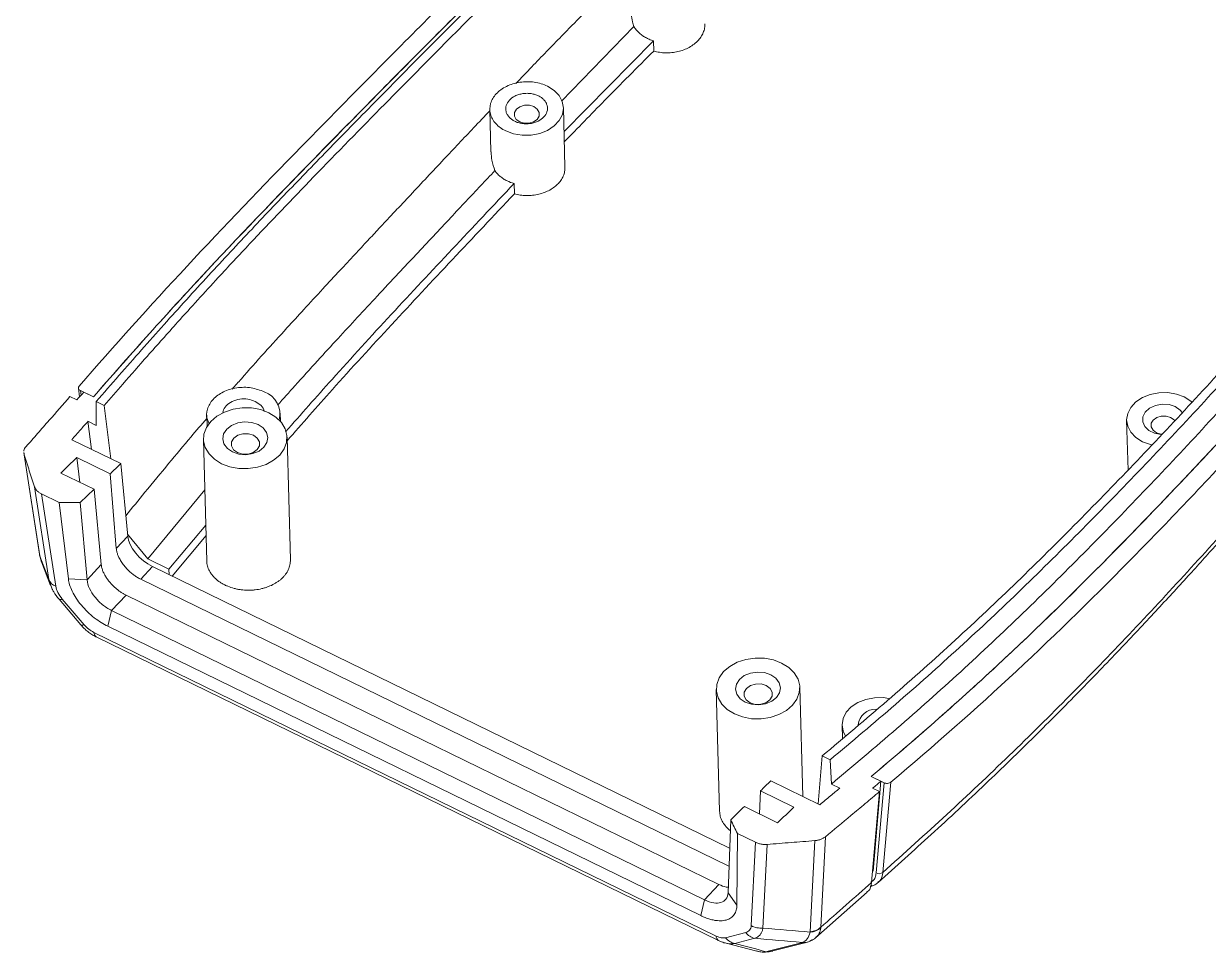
# Model space of a CAD drawing. Header units: inches. Extents: x 2021 to 3023, y 1089 to 1338.
# Drawn here: x 2679.35 to 2714.78, y 1145.22 to 1173 of the extents above; entities that cross this region are included whole.
import ezdxf

# ---------------------------------------------------------------- set-up
doc = ezdxf.new("R2010")
doc.units = ezdxf.units.IN

msp = doc.modelspace()

# ---------------------------------------------------------------- linework, layer by layer
at = {"color": 7, "linetype": 'Continuous', "lineweight": 15}
for p, q in [((2697.604, 1172.911), (2695.437, 1170.683)), ((2695.512, 1169.77), (2698.186, 1172.489)), ((2698.186, 1172.489), (2698.195, 1172.181)), ((2693.294, 1170.43), (2693.328, 1169.162)), ((2695.541, 1168.706), (2695.493, 1170.489)), ((2694.02, 1168.217), (2694.028, 1167.909)), ((2680.993, 1162.091), (2681.024, 1161.833)), ((2681.439, 1161.833), (2681.056, 1162.02)), ((2681.149, 1161.975), (2681.439, 1161.833)), ((2680.737, 1161.843), (2680.945, 1161.742)), ((2681.522, 1161.694), (2681.761, 1161.577)), ((2681.526, 1160.981), (2681.522, 1161.694)), ((2681.761, 1161.577), (2681.963, 1159.981)), ((2684.827, 1161.287), (2684.837, 1160.95)), ((2687.033, 1161.101), (2687.027, 1161.346)), ((2681.275, 1161.103), (2681.526, 1160.981)), ((2681.382, 1160.264), (2681.275, 1161.103)), ((2712.336, 1161.132), (2712.377, 1159.642)), ((2680.793, 1160.552), (2682.259, 1159.836)), ((2684.731, 1160.563), (2684.83, 1156.922)), ((2687.33, 1156.961), (2687.23, 1160.63)), ((2679.354, 1160.169), (2679.828, 1157.127)), ((2679.368, 1160.102), (2679.366, 1160.149)), ((2679.368, 1160.102), (2679.838, 1157.078)), ((2681.945, 1159.534), (2680.948, 1160.021)), ((2681.037, 1159.276), (2680.948, 1160.021)), ((2682.259, 1159.836), (2682.466, 1157.669)), ((2680.466, 1159.555), (2681.459, 1159.07)), ((2681.945, 1159.534), (2682.124, 1157.301)), ((2680.11, 1156.368), (2679.678, 1159.143)), ((2679.882, 1158.934), (2680.418, 1158.672)), ((2680.313, 1156.167), (2679.882, 1158.934)), ((2681.459, 1159.07), (2681.045, 1158.674)), ((2681.674, 1156.817), (2681.459, 1159.07)), ((2684.772, 1159.056), (2683.066, 1156.986)), ((2681.045, 1158.674), (2680.418, 1158.672)), ((2680.418, 1158.672), (2680.691, 1156.385)), ((2681.045, 1158.674), (2681.248, 1156.359)), ((2682.124, 1157.301), (2682.466, 1157.669)), ((2682.46, 1157.726), (2683.066, 1156.986)), ((2683.698, 1156.678), (2684.801, 1157.998)), ((2683.79, 1156.47), (2684.809, 1157.69)), ((2679.838, 1157.078), (2679.84, 1157.065)), ((2679.84, 1157.077), (2679.888, 1156.89)), ((2679.84, 1157.065), (2680.11, 1156.368)), ((2683.066, 1156.986), (2683.698, 1156.678)), ((2679.881, 1156.946), (2679.9, 1156.891)), ((2679.885, 1156.899), (2680.159, 1156.192)), ((2681.248, 1156.359), (2681.674, 1156.817)), ((2682.855, 1156.378), (2683.206, 1156.755)), ((2683.206, 1156.755), (2700.465, 1148.328)), ((2683.702, 1156.512), (2683.698, 1156.678)), ((2680.691, 1156.385), (2681.248, 1156.359)), ((2700.445, 1147.789), (2682.855, 1156.378)), ((2682.414, 1155.903), (2681.984, 1155.44)), ((2700.141, 1147.248), (2682.414, 1155.903)), ((2680.411, 1155.778), (2681.067, 1155.009)), ((2681.165, 1155.017), (2680.509, 1155.786)), ((2681.873, 1154.969), (2681.984, 1155.44)), ((2699.711, 1146.785), (2681.984, 1155.44)), ((2681.873, 1154.969), (2699.6, 1146.313)), ((2700.064, 1145.702), (2681.454, 1154.789)), ((2681.517, 1154.656), (2700.127, 1145.569)), ((2700.064, 1153.076), (2700.163, 1149.435)), ((2702.651, 1149.879), (2702.563, 1153.144)), ((2703.829, 1152.008), (2703.839, 1151.617)), ((2703.232, 1151.093), (2703.112, 1149.654)), ((2703.471, 1150.977), (2703.232, 1151.093)), ((2703.506, 1150.249), (2703.471, 1150.977)), ((2701.694, 1150.346), (2703.16, 1149.63)), ((2703.756, 1150.127), (2703.506, 1150.249)), ((2705.082, 1150.289), (2704.699, 1150.476)), ((2704.989, 1150.334), (2704.699, 1150.476)), ((2704.753, 1147.644), (2704.989, 1150.334)), ((2705.082, 1150.289), (2704.845, 1147.591)), ((2705.047, 1147.606), (2705.283, 1150.306)), ((2701.384, 1150.043), (2701.354, 1149.356)), ((2702.381, 1149.556), (2701.384, 1150.043)), ((2704.946, 1150.023), (2704.708, 1147.305)), ((2704.946, 1150.023), (2704.739, 1150.124)), ((2700.905, 1149.575), (2701.899, 1149.09)), ((2700.497, 1149.177), (2700.416, 1147)), ((2700.698, 1148.77), (2700.682, 1146.624)), ((2700.698, 1148.77), (2701.234, 1148.508)), ((2701.234, 1148.508), (2701.108, 1146.013)), ((2703.012, 1148.557), (2702.874, 1145.83)), ((2703.19, 1145.964), (2703.328, 1148.674)), ((2701.462, 1145.942), (2701.589, 1148.444)), ((2699.711, 1146.785), (2700.141, 1147.248)), ((2704.678, 1147.187), (2704.672, 1147.186)), ((2699.6, 1146.313), (2699.711, 1146.785)), ((2700.416, 1147), (2700.682, 1146.624)), ((2703.037, 1145.652), (2704.579, 1147.014)), ((2700.946, 1145.808), (2700.344, 1145.652)), ((2700.619, 1145.478), (2701.219, 1145.634)), ((2700.319, 1145.495), (2701.274, 1145.248)), ((2702.618, 1145.504), (2701.62, 1145.248)), ((2701.755, 1145.255), (2702.754, 1145.511)), ((2702.754, 1145.511), (2702.788, 1145.52)), ((2701.643, 1145.231), (2701.755, 1145.255))]:
    msp.add_line(p, q, dxfattribs=at)
at = {"color": 8, "linetype": 'Continuous', "lineweight": 15}
for p, q in [((2681.072, 1161.888), (2681.056, 1162.02)), ((2679.84, 1157.065), (2679.881, 1156.946)), ((2680.17, 1156.195), (2680.11, 1156.368))]:
    msp.add_line(p, q, dxfattribs=at)
at = {"color": 7, "linetype": 'Continuous', "lineweight": 15, "flags": 128}
for points in [[(2695.016, 1171.129), (2695.215, 1171.004), (2695.366, 1170.847), (2695.46, 1170.667), (2695.493, 1170.475), (2695.462, 1170.283), (2695.368, 1170.1), (2695.218, 1169.939), (2695.02, 1169.808), (2694.786, 1169.714), (2694.529, 1169.664), (2694.264, 1169.66), (2694.006, 1169.703), (2693.771, 1169.789)], [(2694.707, 1170.137), (2694.765, 1170.236), (2694.767, 1170.343), (2694.712, 1170.442), (2694.61, 1170.517), (2694.476, 1170.557), (2694.329, 1170.557), (2694.193, 1170.515), (2694.089, 1170.439), (2694.031, 1170.34), (2694.029, 1170.234), (2694.084, 1170.135), (2694.186, 1170.06), (2694.32, 1170.02), (2694.466, 1170.02), (2694.602, 1170.062), (2694.707, 1170.137)], [(2712.813, 1160.492), (2712.614, 1160.617), (2712.463, 1160.774), (2712.368, 1160.954), (2712.336, 1161.145), (2712.367, 1161.338), (2712.46, 1161.52), (2712.61, 1161.682), (2712.808, 1161.813), (2713.043, 1161.906), (2713.3, 1161.956), (2713.565, 1161.96), (2713.823, 1161.918), (2714.058, 1161.831), (2714.257, 1161.706), (2714.29, 1161.678)], [(2713.789, 1161.542), (2713.603, 1161.603), (2713.398, 1161.616), (2713.198, 1161.58), (2713.023, 1161.499), (2712.893, 1161.381), (2712.822, 1161.239), (2712.817, 1161.089), (2712.879, 1160.946), (2713.002, 1160.827), (2713.172, 1160.745), (2713.37, 1160.707), (2713.377, 1160.707)], [(2685.273, 1159.835), (2685.062, 1159.966), (2684.896, 1160.129), (2684.785, 1160.315), (2684.734, 1160.515), (2684.745, 1160.72), (2684.818, 1160.918), (2684.95, 1161.1), (2685.133, 1161.256), (2685.359, 1161.38), (2685.616, 1161.464), (2685.891, 1161.505), (2686.17, 1161.501), (2686.441, 1161.451), (2686.688, 1161.358), (2686.899, 1161.227), (2687.065, 1161.064), (2687.176, 1160.878), (2687.227, 1160.678), (2687.216, 1160.473), (2687.142, 1160.275), (2687.011, 1160.093), (2686.828, 1159.937), (2686.602, 1159.813), (2686.345, 1159.729), (2686.07, 1159.688), (2685.79, 1159.692), (2685.52, 1159.743), (2685.273, 1159.835)], [(2713.77, 1161.126), (2713.755, 1161.144), (2713.652, 1161.219), (2713.518, 1161.259), (2713.372, 1161.259), (2713.236, 1161.217), (2713.131, 1161.141), (2713.073, 1161.043), (2713.072, 1160.936), (2713.126, 1160.837), (2713.228, 1160.762), (2713.363, 1160.722), (2713.386, 1160.719)], [(2713.999, 1161.367), (2713.937, 1161.44), (2713.789, 1161.542)], [(2686.362, 1161.008), (2686.172, 1161.071), (2685.962, 1161.089), (2685.755, 1161.058), (2685.569, 1160.982), (2685.424, 1160.868), (2685.333, 1160.728), (2685.306, 1160.575), (2685.344, 1160.424), (2685.445, 1160.29), (2685.598, 1160.185), (2685.789, 1160.122), (2685.998, 1160.104), (2686.206, 1160.135), (2686.392, 1160.211), (2686.537, 1160.325), (2686.628, 1160.465), (2686.655, 1160.618), (2686.616, 1160.769), (2686.516, 1160.903), (2686.362, 1161.008)], [(2686.335, 1160.255), (2686.401, 1160.367), (2686.403, 1160.488), (2686.341, 1160.599), (2686.225, 1160.684), (2686.073, 1160.73), (2685.907, 1160.73), (2685.753, 1160.683), (2685.635, 1160.597), (2685.569, 1160.485), (2685.567, 1160.364), (2685.629, 1160.252), (2685.745, 1160.167), (2685.897, 1160.121), (2686.063, 1160.122), (2686.217, 1160.169), (2686.335, 1160.255)], [(2713.083, 1160.396), (2713.048, 1160.405), (2712.813, 1160.492)], [(2679.83, 1157.113), (2679.832, 1157.096), (2679.84, 1157.065)], [(2702.02, 1153.871), (2702.232, 1153.74), (2702.397, 1153.577), (2702.509, 1153.391), (2702.56, 1153.191), (2702.548, 1152.987), (2702.475, 1152.789), (2702.344, 1152.607), (2702.16, 1152.45), (2701.935, 1152.326), (2701.678, 1152.242), (2701.403, 1152.201), (2701.123, 1152.206), (2700.853, 1152.256), (2700.606, 1152.349), (2700.394, 1152.48), (2700.229, 1152.642), (2700.118, 1152.829), (2700.067, 1153.029), (2700.078, 1153.233), (2700.151, 1153.431), (2700.283, 1153.613), (2700.466, 1153.77), (2700.692, 1153.893), (2700.948, 1153.978), (2701.224, 1154.019), (2701.503, 1154.014), (2701.773, 1153.964), (2702.02, 1153.871)], [(2701.695, 1153.521), (2701.848, 1153.417), (2701.949, 1153.283), (2701.988, 1153.132), (2701.96, 1152.979), (2701.87, 1152.838), (2701.724, 1152.725), (2701.539, 1152.649), (2701.331, 1152.618), (2701.122, 1152.635), (2700.931, 1152.699), (2700.778, 1152.803), (2700.677, 1152.937), (2700.639, 1153.088), (2700.666, 1153.241), (2700.757, 1153.382), (2700.902, 1153.495), (2701.087, 1153.571), (2701.295, 1153.602), (2701.504, 1153.585), (2701.695, 1153.521)], [(2701.668, 1152.768), (2701.734, 1152.88), (2701.736, 1153.001), (2701.674, 1153.113), (2701.558, 1153.198), (2701.406, 1153.244), (2701.24, 1153.243), (2701.086, 1153.196), (2700.967, 1153.11), (2700.902, 1152.998), (2700.9, 1152.877), (2700.962, 1152.765), (2701.077, 1152.68), (2701.23, 1152.634), (2701.396, 1152.635), (2701.549, 1152.682), (2701.668, 1152.768)], [(2703.923, 1151.699), (2703.861, 1151.83), (2703.828, 1152.022), (2703.86, 1152.214), (2703.953, 1152.397), (2704.103, 1152.558), (2704.301, 1152.689), (2704.536, 1152.783), (2704.793, 1152.833), (2705.058, 1152.837), (2705.229, 1152.814)], [(2704.729, 1147.211), (2704.711, 1147.198), (2704.709, 1147.196)], [(2700.124, 1145.571), (2700.135, 1145.566), (2700.153, 1145.562)]]:
    msp.add_lwpolyline(points, dxfattribs=at)
at = {"color": 8, "linetype": 'Continuous', "lineweight": 15, "flags": 128}
msp.add_lwpolyline([(2679.828, 1157.127), (2679.83, 1157.11), (2679.838, 1157.078)], dxfattribs=at)
at = {"color": 7, "linetype": 'Continuous', "lineweight": 15}
for centre, radius, start, end in [((2686.31, 1161.319), 0.708, 345.4694, 70.2765), ((2680.43, 1156.487), 0.341, 200.5565, 249.9504), ((2704.83, 1151.958), 0.531, 88.2604, 172.6023), ((2704.935, 1147.747), 0.18, 240.1533, 308.3202), ((2701.402, 1146.558), 0.619, 241.6561, 275.6303), ((2701.302, 1146.066), 0.44, 215.95, 259.1762), ((2702.848, 1146.339), 0.521, 272.7862, 310.7915), ((2702.835, 1146.362), 0.533, 274.1971, 311.7388), ((2702.685, 1145.864), 0.359, 286.685, 310.9216)]:
    msp.add_arc(centre, radius, start, end, dxfattribs=at)
at = {"color": 8, "linetype": 'Continuous', "lineweight": 15}
for centre, radius, start, end in [((2680.453, 1155.87), 0.101, 245.6485, 303.9681), ((2681.607, 1154.78), 0.153, 176.4836, 234.1821), ((2700.207, 1145.688), 0.143, 174.1734, 234.7822), ((2702.671, 1145.83), 0.33, 260.876, 284.7029), ((2702.686, 1145.864), 0.358, 261.8913, 286.441), ((2701.607, 1145.465), 0.236, 257.1939, 278.7659), ((2701.671, 1145.574), 0.33, 261.0247, 284.7114)]:
    msp.add_arc(centre, radius, start, end, dxfattribs=at)
at = {"color": 7, "linetype": 'Continuous', "lineweight": 15}
for centre, major_axis, ratio, start_param, end_param in [((2677.586, 1420.588), (140.573, 316.262), 0.435836, 3.958957, 3.960553), ((2683.185, 1157.348), (0.644, -0.592), 0.549615, 3.690614, 5.209051), ((2726.802, 1396.558), (162.166, 305.738), 0.359461, 3.986666, 3.988262)]:
    msp.add_ellipse(centre, major_axis=major_axis, ratio=ratio, start_param=start_param, end_param=end_param, dxfattribs=at)
for points, knots in [([(2681.012, 1162.157), (2682.057, 1163.352), (2683.129, 1164.549), (2685.348, 1166.937), (2686.494, 1168.128), (2688.242, 1169.918), (2688.829, 1170.515), (2690.011, 1171.713), (2690.606, 1172.313), (2691.805, 1173.515), (2692.411, 1174.116), (2693.637, 1175.317), (2694.257, 1175.917), (2696.139, 1177.716), (2697.423, 1178.913), (2700.031, 1181.304), (2701.355, 1182.5), (2704.047, 1184.891), (2705.413, 1186.085), (2708.199, 1188.458), (2709.622, 1189.636), (2711.095, 1190.791)], [0, 0, 0, 0, 0.125, 0.125, 0.25, 0.25, 0.3125, 0.3125, 0.375, 0.375, 0.4375, 0.4375, 0.5, 0.5, 0.625, 0.625, 0.75, 0.75, 0.875, 0.875, 1, 1, 1, 1]), ([(2681.522, 1161.694), (2681.748, 1161.953), (2682.197, 1162.468), (2682.873, 1163.237), (2683.546, 1163.993), (2684.214, 1164.735), (2684.876, 1165.459), (2685.53, 1166.164), (2686.176, 1166.851), (2686.816, 1167.526), (2687.46, 1168.196), (2688.114, 1168.872), (2688.788, 1169.564), (2689.489, 1170.28), (2690.223, 1171.025), (2690.99, 1171.802), (2691.787, 1172.605), (2692.606, 1173.427), (2693.438, 1174.254), (2694.273, 1175.074), (2695.102, 1175.879), (2695.916, 1176.661), (2696.805, 1177.506), (2697.774, 1178.416), (2698.822, 1179.39), (2699.848, 1180.333), (2700.837, 1181.234), (2701.78, 1182.088), (2702.678, 1182.895), (2703.538, 1183.662), (2704.37, 1184.399), (2705.186, 1185.117), (2705.999, 1185.826), (2706.82, 1186.536), (2707.656, 1187.252), (2708.509, 1187.975), (2709.38, 1188.704), (2710.269, 1189.434), (2711.173, 1190.165), (2711.788, 1190.649), (2712.096, 1190.892)], [0, 0, 0, 0, 0.026632, 0.052894, 0.078759, 0.104123, 0.128902, 0.153038, 0.17653, 0.199502, 0.222352, 0.245446, 0.269054, 0.293432, 0.318853, 0.3454, 0.372846, 0.400895, 0.429117, 0.457109, 0.48457, 0.511267, 0.537019, 0.571005, 0.604418, 0.636789, 0.667681, 0.69687, 0.724334, 0.750425, 0.775523, 0.799961, 0.824127, 0.84844, 0.873064, 0.898007, 0.923229, 0.948672, 0.97427, 1, 1, 1, 1]), ([(2681.761, 1161.577), (2681.946, 1161.79), (2682.375, 1162.281), (2683.104, 1163.113), (2684.05, 1164.174), (2685.068, 1165.294), (2686.417, 1166.743), (2688.07, 1168.471), (2690.064, 1170.508), (2691.961, 1172.427), (2693.611, 1174.076), (2695.04, 1175.473), (2696.298, 1176.682), (2697.525, 1177.843), (2698.766, 1179), (2700.047, 1180.179), (2701.284, 1181.306), (2702.471, 1182.378), (2703.61, 1183.397), (2704.707, 1184.368), (2705.765, 1185.296), (2706.789, 1186.184), (2707.781, 1187.036), (2708.742, 1187.851), (2709.671, 1188.626), (2710.566, 1189.361), (2711.421, 1190.051), (2711.983, 1190.493), (2712.254, 1190.706)], [0, 0, 0, 0, 0.021921, 0.050603, 0.085344, 0.131004, 0.165674, 0.2344, 0.309192, 0.375415, 0.430864, 0.477607, 0.518281, 0.554688, 0.596642, 0.637163, 0.675796, 0.712463, 0.747311, 0.780546, 0.812352, 0.842884, 0.872231, 0.900394, 0.927328, 0.952988, 0.977277, 1, 1, 1, 1]), ([(2711.511, 1190.473), (2710.038, 1189.318), (2708.614, 1188.139), (2705.825, 1185.764), (2704.458, 1184.569), (2701.767, 1182.179), (2700.444, 1180.983), (2697.836, 1178.591), (2696.554, 1177.395), (2694.671, 1175.595), (2694.051, 1174.994), (2692.825, 1173.792), (2692.22, 1173.19), (2691.021, 1171.988), (2690.426, 1171.388), (2689.245, 1170.19), (2688.658, 1169.593), (2686.912, 1167.804), (2685.77, 1166.615), (2684.108, 1164.825), (2683.564, 1164.227), (2682.49, 1163.031), (2681.962, 1162.432), (2681.439, 1161.833)], [0, 0, 0, 0, 0.125, 0.125, 0.25, 0.25, 0.375, 0.375, 0.5, 0.5, 0.5625, 0.5625, 0.625, 0.625, 0.6875, 0.6875, 0.75, 0.75, 0.875, 0.875, 0.9375, 0.9375, 1, 1, 1, 1]), ([(2681.439, 1161.833), (2681.959, 1162.428), (2682.485, 1163.025), (2683.553, 1164.216), (2684.096, 1164.811), (2685.751, 1166.595), (2686.89, 1167.781), (2688.629, 1169.564), (2689.214, 1170.159), (2690.391, 1171.352), (2690.983, 1171.949), (2692.176, 1173.146), (2692.778, 1173.745), (2693.997, 1174.942), (2694.614, 1175.54), (2696.487, 1177.332), (2697.763, 1178.523), (2700.359, 1180.905), (2701.676, 1182.096), (2704.354, 1184.478), (2705.713, 1185.667), (2708.485, 1188.031), (2709.9, 1189.205), (2711.364, 1190.357)], [0, 0, 0, 0, 0.0625, 0.0625, 0.125, 0.125, 0.25, 0.25, 0.3125, 0.3125, 0.375, 0.375, 0.4375, 0.4375, 0.5, 0.5, 0.625, 0.625, 0.75, 0.75, 0.875, 0.875, 1, 1, 1, 1]), ([(2703.232, 1151.093), (2703.886, 1151.639), (2704.538, 1152.189), (2705.826, 1153.306), (2706.463, 1153.872), (2708.346, 1155.593), (2709.566, 1156.775), (2711.359, 1158.585), (2711.951, 1159.194), (2713.126, 1160.423), (2713.71, 1161.043), (2714.868, 1162.293), (2715.442, 1162.924), (2716.573, 1164.199), (2717.131, 1164.844), (2718.781, 1166.799), (2719.849, 1168.132), (2721.933, 1170.842), (2722.949, 1172.219), (2724.928, 1175.017), (2725.89, 1176.438), (2727.744, 1179.329), (2728.631, 1180.801), (2729.453, 1182.309)], [0, 0, 0, 0, 0.0625, 0.0625, 0.125, 0.125, 0.25, 0.25, 0.3125, 0.3125, 0.375, 0.375, 0.4375, 0.4375, 0.5, 0.5, 0.625, 0.625, 0.75, 0.75, 0.875, 0.875, 1, 1, 1, 1]), ([(2703.471, 1150.977), (2704.126, 1151.524), (2704.78, 1152.075), (2706.071, 1153.194), (2706.709, 1153.762), (2708.596, 1155.487), (2709.817, 1156.671), (2711.614, 1158.485), (2712.208, 1159.096), (2713.386, 1160.329), (2713.971, 1160.95), (2715.132, 1162.204), (2715.708, 1162.837), (2716.843, 1164.117), (2717.402, 1164.764), (2719.056, 1166.726), (2720.126, 1168.061), (2722.211, 1170.777), (2723.23, 1172.158), (2725.214, 1174.965), (2726.178, 1176.39), (2728.034, 1179.29), (2728.921, 1180.765), (2729.743, 1182.275)], [0, 0, 0, 0, 0.0625, 0.0625, 0.125, 0.125, 0.25, 0.25, 0.3125, 0.3125, 0.375, 0.375, 0.4375, 0.4375, 0.5, 0.5, 0.625, 0.625, 0.75, 0.75, 0.875, 0.875, 1, 1, 1, 1]), ([(2703.506, 1150.249), (2704.161, 1150.796), (2704.815, 1151.348), (2706.107, 1152.468), (2706.745, 1153.036), (2708.632, 1154.763), (2709.854, 1155.947), (2711.652, 1157.762), (2712.245, 1158.374), (2713.424, 1159.607), (2714.009, 1160.229), (2715.171, 1161.484), (2715.747, 1162.117), (2716.882, 1163.397), (2717.441, 1164.045), (2719.095, 1166.007), (2720.166, 1167.343), (2722.252, 1170.06), (2723.271, 1171.442), (2725.255, 1174.25), (2726.22, 1175.675), (2728.076, 1178.576), (2728.964, 1180.052), (2729.785, 1181.562)], [0, 0, 0, 0, 0.0625, 0.0625, 0.125, 0.125, 0.25, 0.25, 0.3125, 0.3125, 0.375, 0.375, 0.4375, 0.4375, 0.5, 0.5, 0.625, 0.625, 0.75, 0.75, 0.875, 0.875, 1, 1, 1, 1]), ([(2704.699, 1150.476), (2705.34, 1151.016), (2705.976, 1151.562), (2707.232, 1152.668), (2707.853, 1153.229), (2709.69, 1154.935), (2710.88, 1156.105), (2712.634, 1157.892), (2713.213, 1158.493), (2714.365, 1159.706), (2714.937, 1160.317), (2716.071, 1161.551), (2716.632, 1162.173), (2717.739, 1163.433), (2718.285, 1164.069), (2719.9, 1165.999), (2720.946, 1167.311), (2722.987, 1169.98), (2723.984, 1171.336), (2725.927, 1174.092), (2726.873, 1175.491), (2728.693, 1178.337), (2729.564, 1179.784), (2730.373, 1181.263)], [0, 0, 0, 0, 0.0625, 0.0625, 0.125, 0.125, 0.25, 0.25, 0.3125, 0.3125, 0.375, 0.375, 0.4375, 0.4375, 0.5, 0.5, 0.625, 0.625, 0.75, 0.75, 0.875, 0.875, 1, 1, 1, 1]), ([(2730.292, 1181.115), (2729.482, 1179.643), (2728.611, 1178.203), (2726.792, 1175.371), (2725.848, 1173.977), (2723.911, 1171.235), (2722.917, 1169.886), (2720.883, 1167.231), (2719.841, 1165.926), (2718.231, 1164.005), (2717.686, 1163.371), (2716.582, 1162.117), (2716.022, 1161.497), (2714.892, 1160.269), (2714.323, 1159.661), (2713.176, 1158.454), (2712.599, 1157.856), (2710.853, 1156.078), (2709.669, 1154.916), (2707.841, 1153.219), (2707.223, 1152.66), (2705.972, 1151.558), (2705.338, 1151.014), (2704.699, 1150.476)], [0, 0, 0, 0, 0.125, 0.125, 0.25, 0.25, 0.375, 0.375, 0.5, 0.5, 0.5625, 0.5625, 0.625, 0.625, 0.6875, 0.6875, 0.75, 0.75, 0.875, 0.875, 0.9375, 0.9375, 1, 1, 1, 1]), ([(2705.283, 1150.306), (2706.564, 1151.386), (2707.822, 1152.493), (2710.266, 1154.77), (2711.455, 1155.94), (2713.207, 1157.728), (2713.786, 1158.329), (2714.936, 1159.543), (2715.507, 1160.154), (2716.64, 1161.388), (2717.201, 1162.011), (2718.306, 1163.271), (2718.852, 1163.908), (2720.465, 1165.838), (2721.51, 1167.152), (2723.549, 1169.821), (2724.545, 1171.177), (2726.487, 1173.934), (2727.432, 1175.334), (2729.25, 1178.18), (2730.121, 1179.627), (2730.929, 1181.107)], [0, 0, 0, 0, 0.125, 0.125, 0.25, 0.25, 0.3125, 0.3125, 0.375, 0.375, 0.4375, 0.4375, 0.5, 0.5, 0.625, 0.625, 0.75, 0.75, 0.875, 0.875, 1, 1, 1, 1]), ([(2704.905, 1147.306), (2705.436, 1147.781), (2706.522, 1148.754), (2708.082, 1150.215), (2709.556, 1151.643), (2710.889, 1152.984), (2712.094, 1154.232), (2713.176, 1155.385), (2714.143, 1156.436), (2714.997, 1157.38), (2715.74, 1158.214), (2716.374, 1158.937), (2716.909, 1159.556), (2717.358, 1160.084), (2717.732, 1160.528), (2718.036, 1160.892), (2718.305, 1161.217), (2718.629, 1161.612), (2719.069, 1162.154), (2719.652, 1162.883), (2720.35, 1163.772), (2721.156, 1164.822), (2722.066, 1166.037), (2723.019, 1167.343), (2724.004, 1168.727), (2725.009, 1170.176), (2726.073, 1171.758), (2727.192, 1173.474), (2728.355, 1175.33), (2729.554, 1177.328), (2730.318, 1178.717), (2730.712, 1179.433)], [0, 0, 0, 0, 0.051545, 0.105421, 0.155481, 0.201708, 0.244097, 0.282641, 0.317341, 0.348207, 0.375244, 0.398456, 0.417965, 0.434655, 0.448699, 0.460097, 0.469051, 0.479285, 0.497093, 0.519657, 0.546975, 0.578983, 0.615564, 0.656716, 0.695629, 0.737908, 0.783554, 0.832569, 0.884968, 0.940775, 1, 1, 1, 1]), ([(2705.047, 1147.606), (2705.69, 1148.179), (2706.328, 1148.757), (2707.589, 1149.924), (2708.212, 1150.511), (2710.052, 1152.289), (2711.243, 1153.495), (2712.996, 1155.346), (2713.576, 1155.969), (2714.728, 1157.229), (2715.3, 1157.865), (2716.435, 1159.15), (2716.997, 1159.799), (2718.105, 1161.111), (2718.652, 1161.774), (2720.268, 1163.781), (2721.314, 1165.145), (2723.356, 1167.921), (2724.353, 1169.332), (2726.297, 1172.197), (2727.243, 1173.649), (2729.067, 1176.598), (2729.943, 1178.094), (2730.756, 1179.605)], [0, 0, 0, 0, 0.0625, 0.0625, 0.125, 0.125, 0.25, 0.25, 0.3125, 0.3125, 0.375, 0.375, 0.4375, 0.4375, 0.5, 0.5, 0.625, 0.625, 0.75, 0.75, 0.875, 0.875, 1, 1, 1, 1]), ([(2694.069, 1171.208), (2694.228, 1171.374), (2694.68, 1171.847), (2695.342, 1172.529), (2696.123, 1173.326), (2696.814, 1174.026), (2697.305, 1174.516), (2697.515, 1174.725)], [0, 0, 0, 0, 0.141226, 0.402964, 0.581166, 0.821305, 1, 1, 1, 1]), ([(2697.517, 1173.409), (2697.518, 1173.367), (2697.519, 1173.249), (2697.553, 1173.081), (2697.59, 1172.959), (2697.604, 1172.911)], [0, 0, 0, 0, 0.252986, 0.707336, 1, 1, 1, 1]), ([(2697.604, 1172.911), (2697.614, 1172.895), (2697.633, 1172.863), (2697.668, 1172.817), (2697.705, 1172.773), (2697.747, 1172.731), (2697.792, 1172.691), (2697.84, 1172.654), (2697.892, 1172.619), (2697.946, 1172.587), (2698.003, 1172.558), (2698.062, 1172.532), (2698.123, 1172.508), (2698.165, 1172.495), (2698.186, 1172.489)], [0, 0, 0, 0, 0.084656, 0.169071, 0.253244, 0.337176, 0.420867, 0.504318, 0.587529, 0.670501, 0.753233, 0.835727, 0.917982, 1, 1, 1, 1]), ([(2698.195, 1172.181), (2698.252, 1172.166), (2698.368, 1172.137), (2698.552, 1172.122), (2698.738, 1172.129), (2698.92, 1172.16), (2699.095, 1172.213), (2699.259, 1172.289), (2699.409, 1172.387), (2699.533, 1172.503), (2699.628, 1172.631), (2699.691, 1172.764), (2699.724, 1172.888), (2699.722, 1172.967), (2699.721, 1172.999)], [0, 0, 0, 0, 0.083323, 0.169063, 0.252385, 0.338123, 0.421477, 0.507246, 0.596302, 0.688321, 0.771782, 0.857663, 0.941124, 1, 1, 1, 1]), ([(2695.521, 1169.464), (2695.92, 1169.876), (2696.8, 1170.782), (2697.702, 1171.687), (2698.195, 1172.181)], [0, 0, 0, 0, 0.454003, 1, 1, 1, 1]), ([(2695.016, 1171.129), (2694.897, 1171.187), (2694.762, 1171.228), (2694.48, 1171.268), (2694.334, 1171.267), (2694.051, 1171.225), (2693.914, 1171.183), (2693.673, 1171.066), (2693.568, 1170.99), (2693.405, 1170.814), (2693.347, 1170.715), (2693.287, 1170.509), (2693.286, 1170.402), (2693.338, 1170.196), (2693.393, 1170.097), (2693.55, 1169.923), (2693.652, 1169.847), (2693.771, 1169.789)], [0, 0, 0, 0, 0.125, 0.125, 0.25, 0.25, 0.375, 0.375, 0.5, 0.5, 0.625, 0.625, 0.75, 0.75, 0.875, 0.875, 1, 1, 1, 1]), ([(2694.04, 1170.079), (2694.024, 1170.087), (2693.992, 1170.103), (2693.949, 1170.132), (2693.909, 1170.163), (2693.861, 1170.211), (2693.811, 1170.278), (2693.775, 1170.367), (2693.764, 1170.461), (2693.784, 1170.58), (2693.866, 1170.717), (2694.01, 1170.823), (2694.155, 1170.882), (2694.278, 1170.909), (2694.406, 1170.919), (2694.53, 1170.909), (2694.646, 1170.883), (2694.713, 1170.854), (2694.747, 1170.84)], [0, 0, 0, 0, 0.030173, 0.060092, 0.090028, 0.120251, 0.185242, 0.25037, 0.315362, 0.38049, 0.500066, 0.619641, 0.684633, 0.749761, 0.814752, 0.879881, 0.939907, 1, 1, 1, 1]), ([(2694.747, 1170.84), (2694.763, 1170.832), (2694.795, 1170.815), (2694.838, 1170.787), (2694.877, 1170.755), (2694.926, 1170.708), (2694.976, 1170.641), (2695.012, 1170.551), (2695.023, 1170.458), (2695.002, 1170.339), (2694.921, 1170.202), (2694.776, 1170.095), (2694.632, 1170.037), (2694.508, 1170.009), (2694.38, 1170), (2694.257, 1170.01), (2694.14, 1170.035), (2694.073, 1170.064), (2694.04, 1170.079)], [0, 0, 0, 0, 0.030173, 0.060092, 0.090028, 0.120251, 0.185242, 0.25037, 0.315362, 0.38049, 0.500066, 0.619641, 0.684633, 0.749761, 0.814752, 0.879881, 0.939907, 1, 1, 1, 1]), ([(2685.585, 1162.06), (2685.678, 1162.166), (2685.997, 1162.532), (2686.545, 1163.144), (2687.168, 1163.833), (2687.75, 1164.469), (2688.279, 1165.043), (2688.788, 1165.592), (2689.238, 1166.076), (2689.627, 1166.492), (2689.967, 1166.856), (2690.284, 1167.196), (2690.596, 1167.53), (2691.144, 1168.114), (2691.879, 1168.897), (2692.671, 1169.74), (2693.132, 1170.225), (2693.295, 1170.396)], [0, 0, 0, 0, 0.038117, 0.131463, 0.221269, 0.28773, 0.36198, 0.429319, 0.48669, 0.536939, 0.579688, 0.61777, 0.659005, 0.699647, 0.827278, 0.939153, 1, 1, 1, 1]), ([(2693.33, 1169.162), (2693.336, 1169.079), (2693.348, 1168.891), (2693.41, 1168.707), (2693.445, 1168.603)], [0, 0, 0, 0, 0.437243, 1, 1, 1, 1]), ([(2694.028, 1167.909), (2694.086, 1167.895), (2694.203, 1167.867), (2694.387, 1167.854), (2694.574, 1167.861), (2694.755, 1167.892), (2694.929, 1167.946), (2695.088, 1168.019), (2695.23, 1168.112), (2695.348, 1168.219), (2695.442, 1168.341), (2695.506, 1168.47), (2695.54, 1168.594), (2695.539, 1168.673), (2695.538, 1168.706)], [0, 0, 0, 0, 0.084117, 0.170673, 0.254789, 0.341345, 0.425465, 0.512025, 0.596154, 0.682722, 0.766859, 0.853436, 0.937579, 1, 1, 1, 1]), ([(2693.445, 1168.603), (2693.304, 1168.454), (2693.016, 1168.148), (2692.577, 1167.682), (2692.105, 1167.178), (2691.604, 1166.644), (2691.083, 1166.088), (2690.524, 1165.489), (2689.938, 1164.861), (2689.335, 1164.212), (2688.74, 1163.568), (2688.118, 1162.889), (2687.514, 1162.224), (2687.118, 1161.779), (2686.946, 1161.586)], [0, 0, 0, 0, 0.0632667, 0.1291619, 0.1976894, 0.2766913, 0.356196, 0.4348729, 0.532636, 0.6250221, 0.7138664, 0.8096057, 0.9173317, 1, 1, 1, 1]), ([(2693.445, 1168.603), (2693.455, 1168.588), (2693.477, 1168.557), (2693.514, 1168.513), (2693.555, 1168.471), (2693.6, 1168.431), (2693.648, 1168.393), (2693.7, 1168.358), (2693.754, 1168.325), (2693.792, 1168.306), (2693.811, 1168.296)], [0, 0, 0, 0, 0.125307, 0.250526, 0.375658, 0.500701, 0.625657, 0.750526, 0.875306, 1, 1, 1, 1]), ([(2687.188, 1160.788), (2687.648, 1161.312), (2688.679, 1162.486), (2690.34, 1164.3), (2692.162, 1166.249), (2693.401, 1167.561), (2694.02, 1168.217)], [0, 0, 0, 0, 0.211482, 0.474108, 0.73701, 1, 1, 1, 1]), ([(2687.233, 1160.521), (2687.681, 1161.031), (2688.7, 1162.192), (2690.349, 1163.993), (2692.17, 1165.941), (2693.409, 1167.253), (2694.028, 1167.909)], [0, 0, 0, 0, 0.207117, 0.471197, 0.735554, 1, 1, 1, 1]), ([(2681.056, 1162.02), (2681.025, 1162.035), (2681.003, 1162.058), (2680.986, 1162.109), (2680.993, 1162.135), (2681.012, 1162.157)], [0, 0, 0, 0, 0.5, 0.5, 1, 1, 1, 1]), ([(2684.915, 1161.031), (2684.889, 1161.071), (2684.802, 1161.207), (2684.829, 1161.474), (2684.995, 1161.769), (2685.313, 1161.999), (2685.719, 1162.122), (2686.165, 1162.129), (2686.421, 1162.033), (2686.549, 1161.985)], [0, 0, 0, 0, 0.067052, 0.222543, 0.378035, 0.533526, 0.689017, 0.844509, 1, 1, 1, 1]), ([(2679.425, 1160.345), (2679.541, 1160.476), (2679.656, 1160.607), (2679.771, 1160.738), (2679.886, 1160.869), (2680.001, 1161.001), (2680.117, 1161.132), (2680.323, 1161.369), (2680.53, 1161.606), (2680.737, 1161.843)], [0, 0, 0, 0, 0.001369104, 0.001369104, 0.001369104, 0.002738208, 0.002738208, 0.002738208, 0.00519839, 0.00519839, 0.00519839, 0.00519839]), ([(2685.315, 1161.355), (2685.314, 1161.371), (2685.312, 1161.446), (2685.403, 1161.574), (2685.577, 1161.704), (2685.81, 1161.774), (2686.062, 1161.778), (2686.208, 1161.723), (2686.281, 1161.696)], [0, 0, 0, 0, 0.051061, 0.240849, 0.430636, 0.620424, 0.810212, 1, 1, 1, 1]), ([(2686.281, 1161.696), (2686.341, 1161.658), (2686.461, 1161.58), (2686.543, 1161.463), (2686.541, 1161.401), (2686.541, 1161.398)], [0, 0, 0, 0, 0.488345, 0.97669, 1, 1, 1, 1]), ([(2680.793, 1160.552), (2680.837, 1160.601), (2680.88, 1160.651), (2680.924, 1160.701), (2680.967, 1160.751), (2681.011, 1160.801), (2681.055, 1160.85), (2681.128, 1160.935), (2681.202, 1161.019), (2681.275, 1161.103)], [0, 0, 0, 0, 0.000518009, 0.000518009, 0.000518009, 0.001036019, 0.001036019, 0.001036019, 0.001911635, 0.001911635, 0.001911635, 0.001911635]), ([(2682.408, 1158.276), (2682.599, 1158.511), (2683.022, 1159.032), (2683.672, 1159.82), (2684.288, 1160.557), (2684.672, 1161.005), (2684.83, 1161.189)], [0, 0, 0, 0, 0.24051, 0.534952, 0.809179, 1, 1, 1, 1]), ([(2679.363, 1160.212), (2679.363, 1160.217), (2679.359, 1160.264), (2679.394, 1160.307), (2679.425, 1160.345)], [0, 0, 0, 0, 0.111539, 1, 1, 1, 1]), ([(2679.678, 1159.143), (2679.627, 1159.302), (2679.575, 1159.462), (2679.523, 1159.622), (2679.471, 1159.782), (2679.419, 1159.942), (2679.368, 1160.102)], [0, 0, 0, 0, 0.001440448, 0.001440448, 0.001440448, 0.002880898, 0.002880898, 0.002880898, 0.002880898]), ([(2679.882, 1158.934), (2679.869, 1158.94), (2679.844, 1158.953), (2679.809, 1158.976), (2679.777, 1159.001), (2679.749, 1159.027), (2679.725, 1159.055), (2679.705, 1159.084), (2679.689, 1159.113), (2679.682, 1159.133), (2679.678, 1159.143)], [0, 0, 0, 0, 0.127653, 0.255654, 0.383431, 0.510416, 0.636057, 0.759838, 0.881289, 1, 1, 1, 1]), ([(2682.124, 1157.301), (2682.125, 1157.287), (2682.128, 1157.258), (2682.137, 1157.213), (2682.148, 1157.168), (2682.163, 1157.122), (2682.181, 1157.076), (2682.213, 1157.004), (2682.268, 1156.906), (2682.353, 1156.785), (2682.454, 1156.671), (2682.558, 1156.573), (2682.66, 1156.494), (2682.757, 1156.429), (2682.822, 1156.395), (2682.855, 1156.378)], [0, 0, 0, 0, 0.0455694, 0.0905496, 0.1351498, 0.179584, 0.2240692, 0.2688211, 0.3851591, 0.5000796, 0.6148135, 0.7313364, 0.8204452, 0.9094245, 1, 1, 1, 1]), ([(2684.83, 1156.922), (2684.831, 1156.897), (2684.834, 1156.846), (2684.85, 1156.772), (2684.882, 1156.675), (2684.931, 1156.58), (2684.997, 1156.492), (2685.072, 1156.407), (2685.163, 1156.33), (2685.272, 1156.257), (2685.363, 1156.208), (2685.489, 1156.152), (2685.617, 1156.109), (2685.751, 1156.079), (2685.888, 1156.057), (2686.029, 1156.048), (2686.169, 1156.051), (2686.309, 1156.062), (2686.446, 1156.087), (2686.577, 1156.123), (2686.704, 1156.167), (2686.822, 1156.222), (2686.929, 1156.287), (2687.003, 1156.34), (2687.071, 1156.398), (2687.132, 1156.46), (2687.186, 1156.525), (2687.231, 1156.593), (2687.268, 1156.663), (2687.297, 1156.736), (2687.318, 1156.81), (2687.328, 1156.885), (2687.332, 1156.935), (2687.33, 1156.961), (2687.33, 1156.961)], [0, 0, 0, 0, 0.026595, 0.053949, 0.080334, 0.134001, 0.161347, 0.18772, 0.241364, 0.268699, 0.302179, 0.328543, 0.382168, 0.409492, 0.435857, 0.489481, 0.516805, 0.543175, 0.596811, 0.62414, 0.650521, 0.704179, 0.73152, 0.757911, 0.784485, 0.811637, 0.838988, 0.865382, 0.89196, 0.919116, 0.946472, 0.972863, 0.999438, 1, 1, 1, 1]), ([(2681.674, 1156.817), (2681.676, 1156.801), (2681.68, 1156.769), (2681.691, 1156.719), (2681.706, 1156.669), (2681.725, 1156.619), (2681.746, 1156.569), (2681.771, 1156.519), (2681.798, 1156.471), (2681.828, 1156.423), (2681.86, 1156.376), (2681.893, 1156.332), (2681.928, 1156.288), (2681.964, 1156.247), (2682.002, 1156.207), (2682.04, 1156.169), (2682.078, 1156.133), (2682.117, 1156.099), (2682.155, 1156.068), (2682.194, 1156.038), (2682.232, 1156.011), (2682.27, 1155.985), (2682.307, 1155.962), (2682.343, 1155.94), (2682.379, 1155.921), (2682.403, 1155.909), (2682.414, 1155.903)], [0, 0, 0, 0, 0.0516432, 0.1024189, 0.1523273, 0.2013681, 0.2495416, 0.2968476, 0.343286, 0.388857, 0.4335604, 0.4773963, 0.5203647, 0.5624654, 0.6036986, 0.6440642, 0.6835622, 0.7221925, 0.7599553, 0.7968504, 0.8328778, 0.8680376, 0.9023297, 0.9357541, 0.9683109, 1, 1, 1, 1]), ([(2681.873, 1154.969), (2681.745, 1155.031), (2681.463, 1155.204), (2681.059, 1155.591), (2680.777, 1156.025), (2680.704, 1156.278), (2680.691, 1156.385)], [0, 0, 0, 0, 0.2499996, 0.4999996, 0.7499996, 0.9999996, 0.9999996, 0.9999996, 0.9999996]), ([(2680.226, 1156.055), (2680.22, 1156.062), (2680.187, 1156.108), (2680.178, 1156.156), (2680.17, 1156.195)], [0, 0, 0, 0, 0.163278, 1, 1, 1, 1]), ([(2680.23, 1156.049), (2680.237, 1156.033), (2680.278, 1155.939), (2680.351, 1155.851), (2680.411, 1155.778)], [0, 0, 0, 0, 0.170878, 1, 1, 1, 1]), ([(2680.313, 1156.167), (2680.322, 1156.108), (2680.343, 1156.044), (2680.41, 1155.915), (2680.456, 1155.849), (2680.509, 1155.786)], [0, 0, 0, 0, 0.5, 0.5, 1, 1, 1, 1]), ([(2681.064, 1155.011), (2681.096, 1154.976), (2681.16, 1154.904), (2681.272, 1154.808), (2681.392, 1154.722), (2681.473, 1154.679), (2681.514, 1154.658)], [0, 0, 0, 0, 0.247178, 0.498489, 0.750569, 1, 1, 1, 1]), ([(2681.165, 1155.017), (2681.205, 1154.969), (2681.251, 1154.925), (2681.349, 1154.848), (2681.402, 1154.815), (2681.454, 1154.789)], [0, 0, 0, 0, 0.5, 0.5, 1, 1, 1, 1]), ([(2705.283, 1150.306), (2705.26, 1150.286), (2705.225, 1150.273), (2705.151, 1150.267), (2705.113, 1150.274), (2705.082, 1150.289)], [0, 0, 0, 0, 0.5, 0.5, 1, 1, 1, 1]), ([(2703.16, 1149.63), (2703.214, 1149.675), (2703.268, 1149.72), (2703.322, 1149.765), (2703.375, 1149.81), (2703.429, 1149.854), (2703.483, 1149.899), (2703.574, 1149.975), (2703.665, 1150.051), (2703.756, 1150.127)], [0, 0, 0, 0, 0.000518009, 0.000518009, 0.000518009, 0.001036019, 0.001036019, 0.001036019, 0.001911635, 0.001911635, 0.001911635, 0.001911635]), ([(2704.946, 1150.023), (2704.804, 1149.904), (2704.662, 1149.785), (2704.52, 1149.666), (2704.378, 1149.548), (2704.236, 1149.429), (2704.093, 1149.311), (2703.838, 1149.098), (2703.582, 1148.886), (2703.328, 1148.674)], [0, 0, 0, 0, 0.001369104, 0.001369104, 0.001369104, 0.002738208, 0.002738208, 0.002738208, 0.005198391, 0.005198391, 0.005198391, 0.005198391]), ([(2700.163, 1149.435), (2700.168, 1149.385), (2700.177, 1149.285), (2700.236, 1149.139), (2700.327, 1149.005), (2700.412, 1148.91), (2700.473, 1148.867), (2700.485, 1148.859)], [0, 0, 0, 0, 0.237791, 0.471198, 0.711379, 0.944687, 1, 1, 1, 1]), ([(2701.589, 1148.444), (2701.572, 1148.443), (2701.538, 1148.441), (2701.486, 1148.443), (2701.434, 1148.448), (2701.381, 1148.457), (2701.33, 1148.47), (2701.28, 1148.487), (2701.249, 1148.501), (2701.234, 1148.508)], [0, 0, 0, 0, 0.135903, 0.275312, 0.417593, 0.562019, 0.707792, 0.85407, 1, 1, 1, 1]), ([(2703.012, 1148.557), (2702.775, 1148.538), (2702.538, 1148.519), (2702.301, 1148.5), (2702.063, 1148.482), (2701.826, 1148.463), (2701.589, 1148.444)], [0, 0, 0, 0, 0.001440448, 0.001440448, 0.001440448, 0.002880898, 0.002880898, 0.002880898, 0.002880898]), ([(2703.328, 1148.674), (2703.317, 1148.665), (2703.295, 1148.649), (2703.258, 1148.626), (2703.219, 1148.607), (2703.179, 1148.591), (2703.137, 1148.578), (2703.095, 1148.568), (2703.054, 1148.561), (2703.026, 1148.558), (2703.012, 1148.557)], [0, 0, 0, 0, 0.1354675, 0.269201, 0.4004762, 0.528634, 0.653098, 0.7733857, 0.8891142, 1, 1, 1, 1]), ([(2700.422, 1147.165), (2700.401, 1147.165), (2700.317, 1147.166), (2700.217, 1147.213), (2700.141, 1147.248)], [0, 0, 0, 0, 0.245918, 1, 1, 1, 1]), ([(2704.557, 1147.015), (2704.576, 1147.026), (2704.674, 1147.08), (2704.693, 1147.205), (2704.708, 1147.305)], [0, 0, 0, 0, 0.201377, 1, 1, 1, 1]), ([(2704.668, 1147.185), (2704.714, 1147.198), (2704.808, 1147.226), (2704.878, 1147.282), (2704.914, 1147.311)], [0, 0, 0, 0, 0.498161, 1, 1, 1, 1]), ([(2699.6, 1146.313), (2699.623, 1146.302), (2699.669, 1146.281), (2699.737, 1146.252), (2699.804, 1146.227), (2699.871, 1146.206), (2699.936, 1146.189), (2700.013, 1146.173), (2700.1, 1146.161), (2700.226, 1146.156), (2700.371, 1146.175), (2700.51, 1146.241), (2700.594, 1146.325), (2700.64, 1146.408), (2700.664, 1146.476), (2700.679, 1146.547), (2700.681, 1146.598), (2700.682, 1146.624)], [0, 0, 0, 0, 0.040249, 0.080185, 0.119955, 0.15971, 0.199599, 0.23977, 0.303715, 0.368416, 0.499393, 0.630467, 0.759237, 0.820869, 0.883196, 0.941828, 1, 1, 1, 1]), ([(2700.946, 1145.808), (2700.995, 1145.82), (2701.035, 1145.845), (2701.09, 1145.914), (2701.105, 1145.96), (2701.108, 1146.013)], [0, 0, 0, 0, 0.5, 0.5, 1, 1, 1, 1]), ([(2700.064, 1145.702), (2700.117, 1145.677), (2700.168, 1145.659), (2700.263, 1145.642), (2700.307, 1145.643), (2700.344, 1145.652)], [0, 0, 0, 0, 0.5, 0.5, 1, 1, 1, 1]), ([(2700.619, 1145.478), (2700.569, 1145.486), (2700.518, 1145.505), (2700.423, 1145.565), (2700.38, 1145.606), (2700.344, 1145.652)], [0, 0, 0, 0, 0.5, 0.5, 1, 1, 1, 1]), ([(2701.462, 1145.942), (2701.459, 1145.926), (2701.452, 1145.894), (2701.438, 1145.851), (2701.421, 1145.811), (2701.401, 1145.774), (2701.373, 1145.734), (2701.333, 1145.694), (2701.281, 1145.657), (2701.24, 1145.642), (2701.219, 1145.634)], [0, 0, 0, 0, 0.102007, 0.203232, 0.303687, 0.403387, 0.50235, 0.666199, 0.832062, 1, 1, 1, 1]), ([(2702.636, 1145.509), (2702.694, 1145.53), (2702.744, 1145.567), (2702.825, 1145.672), (2702.855, 1145.74), (2702.873, 1145.819)], [0, 0, 0, 0, 0.5, 0.5, 1, 1, 1, 1]), ([(2702.788, 1145.52), (2702.837, 1145.538), (2702.937, 1145.574), (2703.019, 1145.639), (2703.06, 1145.672)], [0, 0, 0, 0, 0.496384, 1, 1, 1, 1]), ([(2700.121, 1145.572), (2700.166, 1145.551), (2700.236, 1145.518), (2700.305, 1145.501), (2700.329, 1145.495)], [0, 0, 0, 0, 0.653693, 1, 1, 1, 1]), ([(2701.268, 1145.256), (2701.284, 1145.249), (2701.378, 1145.213), (2701.475, 1145.225), (2701.555, 1145.234)], [0, 0, 0, 0, 0.17441, 1, 1, 1, 1]), ([(2701.294, 1145.246), (2701.341, 1145.236), (2701.461, 1145.21), (2701.576, 1145.224), (2701.646, 1145.232)], [0, 0, 0, 0, 0.392581, 1, 1, 1, 1])]:
    msp.add_open_spline(points, degree=3, knots=knots, dxfattribs=at)
for points in [[(2693.811, 1168.296), (2693.877, 1168.264), (2693.947, 1168.238), (2694.02, 1168.217)], [(2680.945, 1161.742), (2681.013, 1161.82), (2681.081, 1161.898), (2681.149, 1161.975)], [(2680.948, 1160.021), (2680.787, 1159.865), (2680.627, 1159.71), (2680.466, 1159.555)], [(2681.984, 1155.44), (2681.882, 1155.49), (2681.694, 1155.616), (2681.472, 1155.843), (2681.312, 1156.094), (2681.256, 1156.272), (2681.248, 1156.359)], [(2704.989, 1150.334), (2704.906, 1150.264), (2704.822, 1150.194), (2704.739, 1150.124)], [(2700.497, 1149.177), (2700.633, 1149.309), (2700.769, 1149.442), (2700.905, 1149.575)], [(2701.899, 1149.09), (2702.06, 1149.245), (2702.22, 1149.4), (2702.381, 1149.556)], [(2700.698, 1148.77), (2700.631, 1148.905), (2700.564, 1149.041), (2700.497, 1149.177)], [(2703.19, 1145.964), (2703.695, 1146.409), (2704.202, 1146.856), (2704.708, 1147.305)], [(2699.711, 1146.785), (2699.813, 1146.735), (2699.999, 1146.679), (2700.214, 1146.692), (2700.365, 1146.791), (2700.413, 1146.918), (2700.416, 1147)], [(2702.636, 1145.509), (2702.163, 1145.551), (2701.691, 1145.592), (2701.219, 1145.634)], [(2702.873, 1145.819), (2702.403, 1145.86), (2701.933, 1145.901), (2701.462, 1145.942)], [(2702.873, 1145.819), (2702.874, 1145.823), (2702.874, 1145.826), (2702.874, 1145.83)], [(2703.188, 1145.945), (2703.189, 1145.951), (2703.19, 1145.958), (2703.19, 1145.964)], [(2701.555, 1145.234), (2701.243, 1145.316), (2700.931, 1145.397), (2700.619, 1145.478)], [(2702.618, 1145.504), (2702.624, 1145.506), (2702.63, 1145.508), (2702.636, 1145.509)], [(2701.555, 1145.234), (2701.579, 1145.238), (2701.601, 1145.243), (2701.62, 1145.248)]]:
    msp.add_open_spline(points, degree=3, dxfattribs=at)
at = {"color": 8, "linetype": 'Continuous', "lineweight": 15}
for points, knots in [([(2681.067, 1155.009), (2681.067, 1155.009), (2681.069, 1155.001), (2681.086, 1154.998), (2681.118, 1155), (2681.149, 1155.011), (2681.165, 1155.017)], [0, 0, 0, 0, 0.013002, 0.343929, 0.674857, 1, 1, 1, 1]), ([(2704.845, 1147.591), (2704.837, 1147.545), (2704.82, 1147.453), (2704.768, 1147.356), (2704.709, 1147.326), (2704.689, 1147.316)], [0, 0, 0, 0, 0.399618, 0.799094, 1, 1, 1, 1]), ([(2705.047, 1147.606), (2705.032, 1147.507), (2705.013, 1147.382), (2704.916, 1147.329), (2704.896, 1147.317)], [0, 0, 0, 0, 0.791066, 1, 1, 1, 1]), ([(2703.188, 1145.945), (2703.177, 1145.889), (2703.162, 1145.816), (2703.128, 1145.755), (2703.116, 1145.737), (2703.095, 1145.706), (2703.066, 1145.692), (2703.039, 1145.678)], [0, 0, 0, 0, 0.494194, 0.636015, 0.679774, 0.705361, 1, 1, 1, 1]), ([(2700.33, 1145.499), (2700.349, 1145.492), (2700.452, 1145.453), (2700.544, 1145.467), (2700.619, 1145.478)], [0, 0, 0, 0, 0.186465, 1, 1, 1, 1])]:
    msp.add_open_spline(points, degree=3, knots=knots, dxfattribs=at)

doc.saveas('drawing.dxf')
